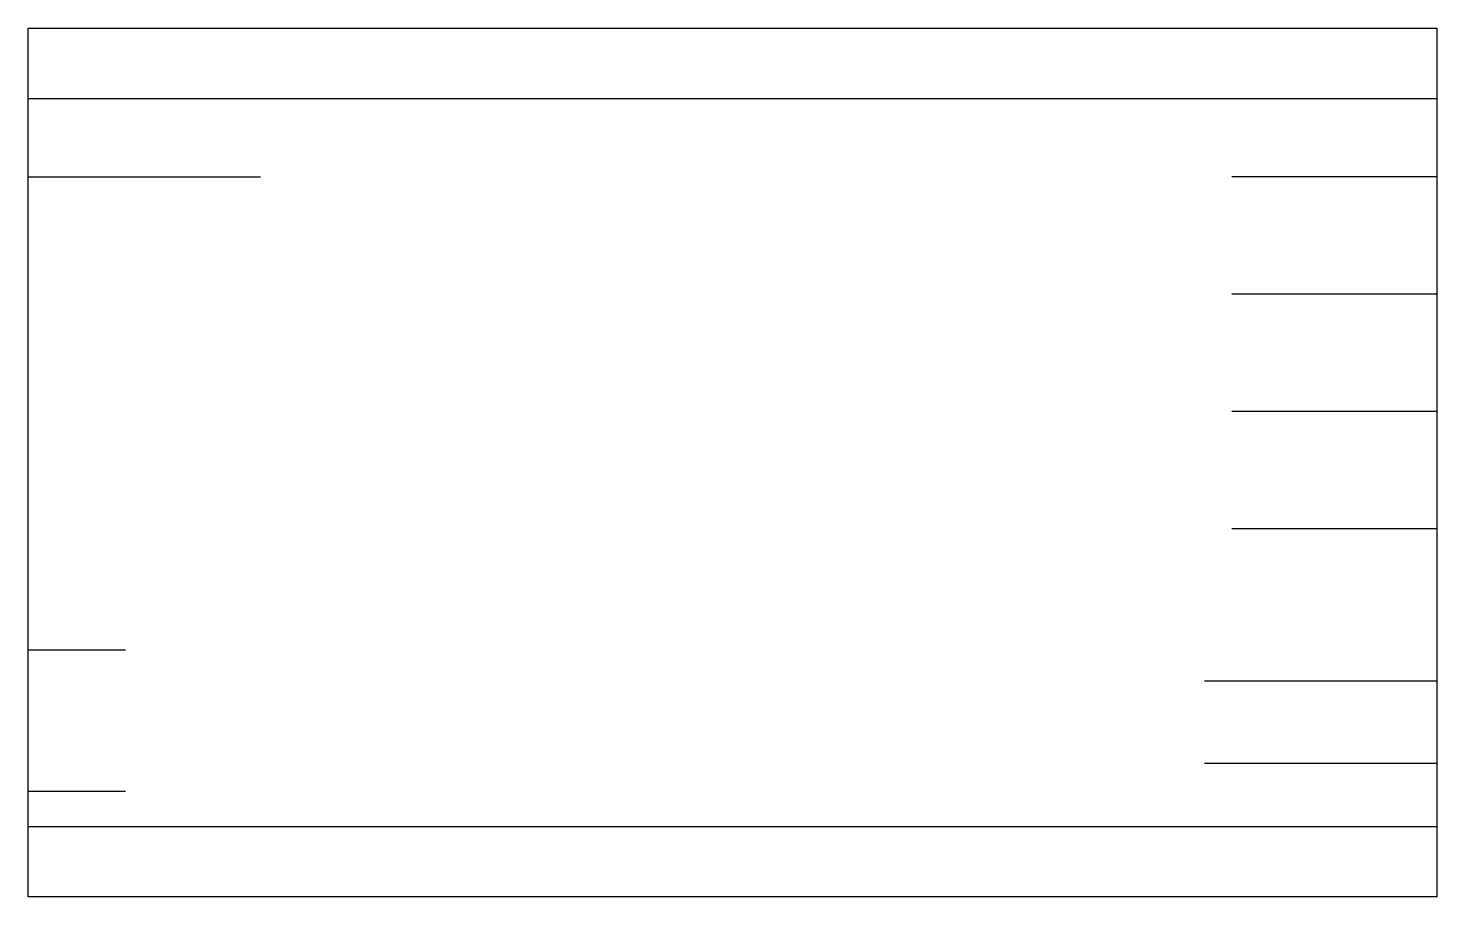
# Model space of a CAD drawing. Header units: millimetres. Extents: x -60 to 60, y -37 to 37.
import ezdxf

# ---------------------------------------------------------------- set-up
doc = ezdxf.new("R2010")
doc.units = ezdxf.units.MM
doc.layers.get('0').update_dxf_attribs({"linetype": 'CONTINUOUS'})

msp = doc.modelspace()

# ---------------------------------------------------------------- linework, layer by layer
for p, q in [((-60, 31), (60, 31)), ((-60, 24.34), (-40.22, 24.34)), ((60, 24.34), (42.55, 24.34)), ((60, 14.34), (42.55, 14.34)), ((60, 4.34), (42.55, 4.34)), ((60, -5.66), (42.55, -5.66)), ((-60, -15.96), (-51.7, -15.96)), ((40.22, -18.61), (60, -18.61)), ((40.22, -25.61), (60, -25.61)), ((-60, -28), (-51.7, -28)), ((-60, -31), (60, -31))]:
    msp.add_line(p, q)
msp.add_lwpolyline([(-60, 37), (60, 37), (60, -37), (-60, -37)], close=True)

doc.saveas('drawing.dxf')
